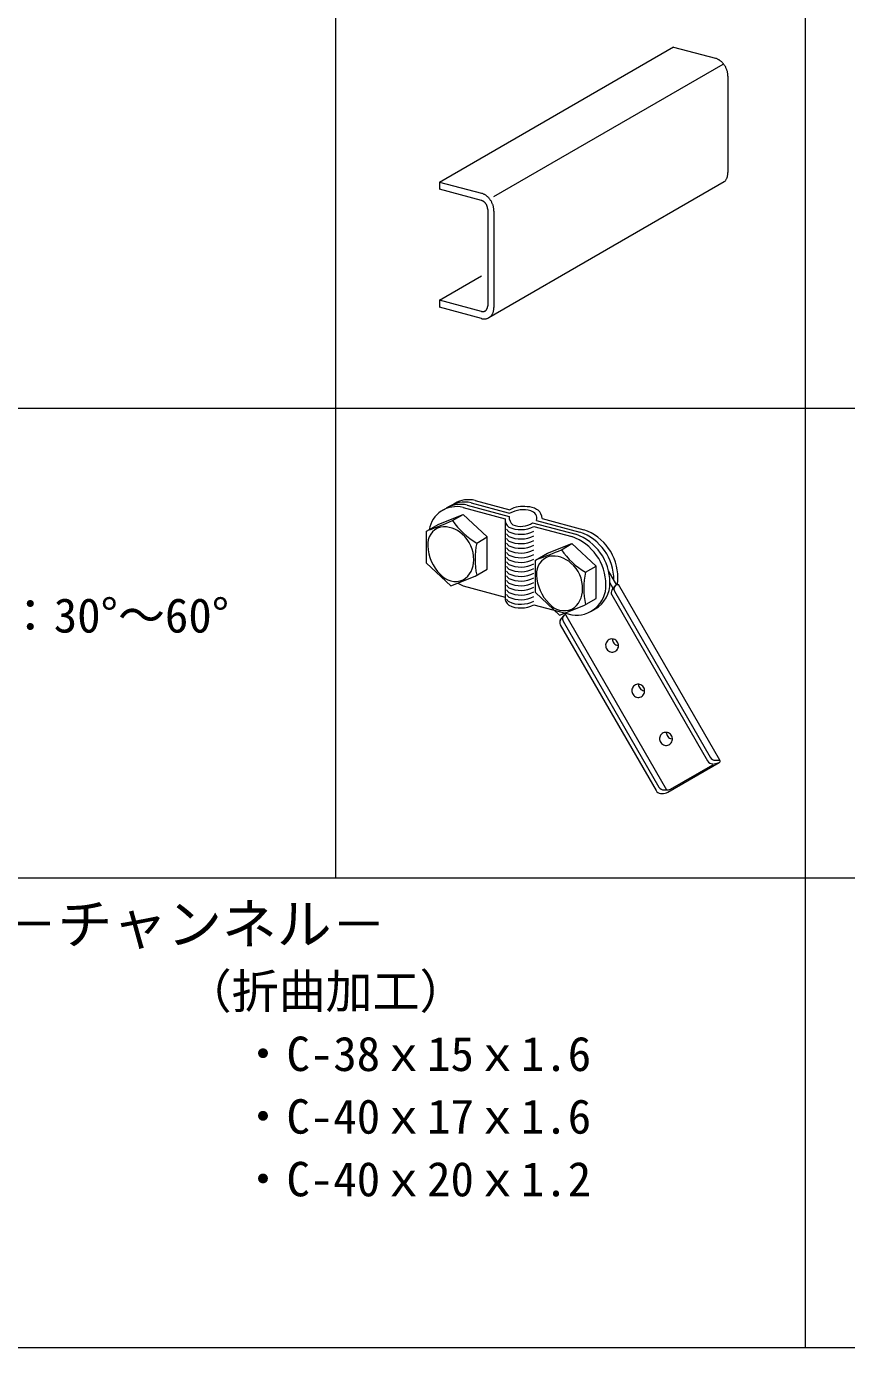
# Model space of a CAD drawing. Units: millimetres on the paper, enlarged 40 times. Extents: x -7800 to 7800, y -5387 to 5300.
# Drawn here: x -6145 to -5097, y 2060 to 3747 of the extents above; entities that cross this region are included whole.
import ezdxf
from ezdxf.enums import TextEntityAlignment as Align

# ---------------------------------------------------------------- set-up
doc = ezdxf.new("R2010")
doc.units = ezdxf.units.MM
doc.header["$LTSCALE"] = 40
for name, color, linetype, lineweight in [('0-2_野縁受け', 3, 'Continuous', 18), ('0-B_補強金具・金具・その他', 3, 'Continuous', 18), ('F-3_野縁', 3, 'Continuous', 18)]:
    doc.layers.add(name, color=color, linetype=linetype, lineweight=lineweight)
doc.layers.add('0-6_文字', color=7, linetype='Continuous')
doc.styles.add('ＭＳ ゴシック', font='')
doc.styles.get('ＭＳ ゴシック').set_extended_font_data('MS Gothic')

msp = doc.modelspace()

# ---------------------------------------------------------------- linework, layer by layer
at = {"layer": '0-2_野縁受け'}
for p, q in [((-5617.08, 3548.64), (-5318.2, 3721.2)), ((-5318.09, 3721), (-5264.54, 3706.65)), ((-5547.53, 3530), (-5254.81, 3699.01)), ((-5248.54, 3683.97), (-5248.54, 3560.75)), ((-5617.08, 3548.64), (-5617.08, 3539.44)), ((-5617.08, 3548.64), (-5563.53, 3534.29)), ((-5253.23, 3549.01), (-5554.22, 3375.24)), ((-5563.53, 3525.09), (-5617.08, 3539.44)), ((-5555.53, 3513.75), (-5555.53, 3390.54)), ((-5547.53, 3511.61), (-5547.53, 3388.39)), ((-5617.08, 3397.84), (-5563.33, 3428.87)), ((-5617.08, 3397.84), (-5617.08, 3388.64)), ((-5563.52, 3383.49), (-5617.08, 3397.84)), ((-5563.51, 3374.29), (-5617.08, 3388.64))]:
    msp.add_line(p, q, dxfattribs=at)
for centre, radius, start, end in [((-5268.69, 3691.18), 16.02, 69.7339, 74.9668), ((-5269.13, 3690), 17.28, 64.7592, 69.73541), ((-5269.69, 3688.81), 18.59, 60.02267, 64.76123), ((-5270.36, 3687.65), 19.93, 55.50067, 60.02501), ((-5271.1, 3686.57), 21.24, 51.16721, 55.50316), ((-5271.88, 3685.6), 22.49, 46.99529, 51.16975), ((-5272.65, 3684.77), 23.62, 42.95775, 46.99782), ((-5273.36, 3684.11), 24.59, 39.0278, 42.96024), ((-5273.97, 3683.61), 25.38, 35.17917, 39.03023), ((-5274.43, 3683.29), 25.94, 31.38617, 35.18155), ((-5274.7, 3683.12), 26.25, 27.62357, 31.38852), ((-5274.75, 3683.1), 26.31, 23.86641, 27.6259), ((-5274.56, 3683.18), 26.11, 20.08977, 23.86874), ((-5274.13, 3683.33), 25.65, 16.26855, 20.09213), ((-5273.47, 3683.52), 24.96, 12.37733, 16.27097), ((-5272.59, 3683.72), 24.07, 8.39008, 12.37979), ((-5271.54, 3683.87), 23, 4.28024, 8.39259), ((-5270.34, 3683.96), 21.8, 0.02081, 4.28279), ((-5269.05, 3560.76), 20.51, 355.58469, 0.02333), ((-5261.11, 3557.93), 11.9, 311.44643, 317.82651), ((-5261.56, 3558.35), 12.52, 317.83067, 323.99939), ((-5262.21, 3558.81), 13.31, 324.00197, 329.92337), ((-5263.03, 3559.29), 14.27, 329.92445, 335.57913), ((-5264.02, 3559.74), 15.36, 335.57898, 340.96216), ((-5265.16, 3560.14), 16.56, 340.96106, 346.07968), ((-5266.41, 3560.45), 17.85, 346.07793, 350.94751), ((-5267.73, 3560.66), 19.18, 350.94533, 355.5871), ((-5567.69, 3518.81), 16.02, 69.7339, 74.9668), ((-5568.12, 3517.64), 17.28, 64.7592, 69.73541), ((-5568.68, 3516.45), 18.59, 60.02267, 64.76123), ((-5569.35, 3515.29), 19.93, 55.50067, 60.02501), ((-5570.09, 3514.21), 21.24, 51.16721, 55.50316), ((-5570.87, 3513.24), 22.49, 46.99529, 51.16975), ((-5571.64, 3512.41), 23.62, 42.95775, 46.99782), ((-5572.35, 3511.74), 24.59, 39.0278, 42.96024), ((-5572.96, 3511.25), 25.38, 35.17917, 39.03023), ((-5565.61, 3517.35), 8.01, 69.7339, 74.9668), ((-5565.82, 3516.76), 8.64, 64.7592, 69.73541), ((-5566.1, 3516.17), 9.3, 60.02267, 64.76123), ((-5566.44, 3515.59), 9.96, 55.50067, 60.02501), ((-5566.81, 3515.05), 10.62, 51.16721, 55.50316), ((-5567.2, 3514.56), 11.24, 46.99529, 51.16975), ((-5567.58, 3514.15), 11.81, 42.95775, 46.99782), ((-5567.94, 3513.82), 12.3, 39.0278, 42.96024), ((-5568.25, 3513.57), 12.69, 35.17917, 39.03023), ((-5568.47, 3513.41), 12.97, 31.38617, 35.18155), ((-5568.61, 3513.33), 13.13, 27.62357, 31.38852), ((-5568.63, 3513.31), 13.15, 23.86641, 27.6259), ((-5568.54, 3513.35), 13.05, 20.08977, 23.86874), ((-5568.33, 3513.43), 12.83, 16.26855, 20.09213), ((-5568, 3513.53), 12.48, 12.37733, 16.27097), ((-5567.56, 3513.62), 12.03, 8.39008, 12.37979), ((-5567.03, 3513.7), 11.5, 4.28024, 8.39259), ((-5566.43, 3513.74), 10.9, 0.02081, 4.28279), ((-5573.42, 3510.93), 25.94, 31.38617, 35.18155), ((-5573.69, 3510.76), 26.25, 27.62357, 31.38852), ((-5573.74, 3510.73), 26.31, 23.86641, 27.6259), ((-5573.55, 3510.81), 26.11, 20.08977, 23.86874), ((-5573.12, 3510.97), 25.65, 16.26855, 20.09213), ((-5572.46, 3511.16), 24.96, 12.37733, 16.27097), ((-5571.59, 3511.35), 24.07, 8.39008, 12.37979), ((-5570.53, 3511.51), 23, 4.28024, 8.39259), ((-5569.33, 3511.6), 21.8, 0.02081, 4.28279), ((-5561.6, 3390.67), 7.43, 254.96606, 260.46779), ((-5561.69, 3390.16), 6.92, 260.46814, 266.24089), ((-5561.72, 3389.72), 6.47, 266.2426, 272.27553), ((-5561.7, 3389.36), 6.11, 272.27881, 278.54541), ((-5561.66, 3389.09), 5.85, 278.55026, 285.00719), ((-5561.62, 3388.93), 5.67, 285.01338, 291.6015), ((-5561.59, 3388.85), 5.6, 291.60857, 298.2567), ((-5561.6, 3388.87), 5.62, 298.26396, 304.89513), ((-5561.67, 3388.97), 5.74, 304.90189, 311.44078), ((-5561.81, 3389.13), 5.95, 311.44643, 317.82651), ((-5562.04, 3389.34), 6.26, 317.83067, 323.99939), ((-5562.36, 3389.57), 6.66, 324.00197, 329.92337), ((-5562.78, 3389.81), 7.13, 329.92445, 335.57913), ((-5563.27, 3390.03), 7.68, 335.57898, 340.96216), ((-5563.84, 3390.23), 8.28, 340.96106, 346.07968), ((-5564.47, 3390.39), 8.93, 346.07793, 350.94751), ((-5565.12, 3390.49), 9.59, 350.94533, 355.5871), ((-5565.79, 3390.54), 10.26, 355.58469, 0.02333), ((-5559.65, 3385.02), 11.19, 291.60857, 298.2567), ((-5559.67, 3385.05), 11.23, 298.26396, 304.89513), ((-5559.81, 3385.25), 11.47, 304.90189, 311.44078), ((-5560.1, 3385.57), 11.9, 311.44643, 317.82651), ((-5560.56, 3385.99), 12.52, 317.83067, 323.99939), ((-5561.2, 3386.45), 13.31, 324.00197, 329.92337), ((-5562.02, 3386.93), 14.27, 329.92445, 335.57913), ((-5563.02, 3387.38), 15.36, 335.57898, 340.96216), ((-5564.16, 3387.77), 16.56, 340.96106, 346.07968), ((-5565.4, 3388.08), 17.85, 346.07793, 350.94751), ((-5566.72, 3388.29), 19.18, 350.94533, 355.5871), ((-5568.04, 3388.4), 20.51, 355.58469, 0.02333), ((-5559.67, 3388.65), 14.86, 254.96606, 260.46779), ((-5559.84, 3387.63), 13.83, 260.46814, 266.24089), ((-5559.9, 3386.74), 12.95, 266.2426, 272.27553), ((-5559.88, 3386.03), 12.23, 272.27881, 278.54541), ((-5559.8, 3385.5), 11.69, 278.55026, 285.00719), ((-5559.71, 3385.16), 11.35, 285.01338, 291.6015)]:
    msp.add_arc(centre, radius, start, end, dxfattribs=at)
at = {"layer": '0-B_補強金具・金具・その他'}
for p, q in [((-5576.82, 3138.93), (-5529.16, 3126.16)), ((-5571.69, 3141.89), (-5527.2, 3129.97)), ((-5613.2, 3129.35), (-5608.08, 3132.31)), ((-5602.95, 3135.27), (-5597.82, 3138.23)), ((-5600.52, 3116.34), (-5587.07, 3124.11)), ((-5587.07, 3133.01), (-5533.16, 3118.56)), ((-5581.94, 3135.97), (-5528.04, 3121.52)), ((-5529.16, 3126.16), (-5527.2, 3125.63)), ((-5633.61, 3102.86), (-5618.02, 3111.86)), ((-5533.16, 3118.56), (-5533.16, 3018.56)), ((-5498.13, 3113.51), (-5442.85, 3098.7)), ((-5496.64, 3108.78), (-5447.98, 3095.74)), ((-5493.01, 3116.47), (-5437.72, 3101.66)), ((-5486.07, 3118.95), (-5432.6, 3104.62)), ((-5633.61, 3061.74), (-5633.61, 3102.86)), ((-5569.57, 3087.51), (-5556.12, 3095.28)), ((-5556.12, 3054.16), (-5556.12, 3095.28)), ((-5494.51, 3065.59), (-5478.93, 3074.59)), ((-5461.43, 3079.07), (-5447.98, 3086.84)), ((-5494.51, 3024.47), (-5494.51, 3065.59)), ((-5430.48, 3050.24), (-5417.03, 3058.01)), ((-5417.03, 3016.89), (-5417.03, 3058.01)), ((-5571.71, 3045.16), (-5556.12, 3054.16)), ((-5390.69, 3033.96), (-5401.03, 3051.86)), ((-5587.07, 3033.01), (-5533.16, 3018.56)), ((-5586.29, 3032.52), (-5586.06, 3032.74)), ((-5395.03, 3029.59), (-5399.38, 3037.14)), ((-5397.01, 3021.28), (-5274.64, 2809.32)), ((-5396.58, 3027.59), (-5393, 3032.2)), ((-5393.43, 3025.88), (-5271.06, 2813.93)), ((-5388.52, 3034.39), (-5388.45, 3034.39)), ((-5496.64, 3008.78), (-5447.98, 2995.74)), ((-5432.62, 3007.89), (-5417.03, 3016.89)), ((-5462.35, 2989.62), (-5458.77, 2994.22)), ((-5459.21, 2987.91), (-5336.83, 2775.95)), ((-5457.38, 2998.26), (-5326.85, 2772.17)), ((-5423.42, 3000.39), (-5418.29, 3003.35)), ((-5462.79, 2983.3), (-5340.42, 2771.35)), ((-5325.21, 2769.33), (-5259.73, 2807.13)), ((-5321.9, 2773.08), (-5267.8, 2804.31)), ((-5268.09, 2805.54), (-5267.61, 2805.54)), ((-5265.67, 2805.54), (-5259.53, 2807.19)), ((-5330.29, 2772.17), (-5326.85, 2772.17))]:
    msp.add_line(p, q, dxfattribs=at)
for points in [[(-5618.02, 3111.86), (-5587.07, 3124.11), (-5556.12, 3095.28)], [(-5478.93, 3074.59), (-5447.98, 3086.84), (-5417.03, 3058.01)], [(-5633.61, 3061.74), (-5602.66, 3032.91), (-5571.71, 3045.16)], [(-5494.51, 3024.47), (-5463.57, 2995.64), (-5432.62, 3007.89)], [(-5264.51, 2810.15), (-5258.98, 2810.15), (-5388.47, 3034.42)], [(-5396.19, 2965.01), (-5396.04, 2963.55), (-5395.65, 2962.14), (-5395.03, 2960.82), (-5394.19, 2959.62), (-5393.16, 2958.58), (-5391.98, 2957.74), (-5390.67, 2957.12), (-5389.28, 2956.73), (-5388.35, 2956.61)], [(-5396.19, 2965.01), (-5396.04, 2963.55), (-5395.65, 2962.14), (-5395.03, 2960.82), (-5394.19, 2959.62), (-5393.16, 2958.58), (-5391.98, 2957.74), (-5390.67, 2957.12), (-5389.28, 2956.73), (-5388.35, 2956.61)], [(-5362.78, 2907.14), (-5362.63, 2905.68), (-5362.24, 2904.27), (-5361.62, 2902.95), (-5360.78, 2901.75), (-5359.75, 2900.71), (-5358.57, 2899.87), (-5357.26, 2899.25), (-5355.87, 2898.86), (-5354.94, 2898.74)], [(-5362.78, 2907.14), (-5362.63, 2905.68), (-5362.24, 2904.27), (-5361.62, 2902.95), (-5360.78, 2901.75), (-5359.75, 2900.71), (-5358.57, 2899.87), (-5357.26, 2899.25), (-5355.87, 2898.86), (-5354.94, 2898.74)], [(-5327.33, 2845.75), (-5327.19, 2844.3), (-5326.8, 2842.89), (-5326.18, 2841.56), (-5325.34, 2840.36), (-5324.31, 2839.33), (-5323.12, 2838.48), (-5321.82, 2837.86), (-5320.43, 2837.47), (-5319.5, 2837.36)], [(-5327.33, 2845.75), (-5327.19, 2844.3), (-5326.8, 2842.89), (-5326.18, 2841.56), (-5325.34, 2840.36), (-5324.31, 2839.33), (-5323.12, 2838.48), (-5321.82, 2837.86), (-5320.43, 2837.47), (-5319.5, 2837.36)]]:
    msp.add_lwpolyline(points, dxfattribs=at)
for points in [[(-5392.99, 2949.07), (-5391.76, 2949.79), (-5390.67, 2950.72), (-5389.77, 2951.84), (-5389.07, 2953.1), (-5388.6, 2954.46), (-5388.37, 2955.9), (-5388.39, 2957.36), (-5388.66, 2958.79), (-5389.18, 2960.16), (-5389.91, 2961.43), (-5390.85, 2962.55), (-5391.96, 2963.49), (-5393.22, 2964.23), (-5394.57, 2964.73), (-5395.99, 2964.99), (-5397.42, 2965), (-5398.83, 2964.75), (-5400.17, 2964.26), (-5401.4, 2963.54), (-5402.48, 2962.6), (-5403.39, 2961.49), (-5404.09, 2960.23), (-5404.56, 2958.86), (-5404.79, 2957.43), (-5404.76, 2955.97), (-5404.49, 2954.54), (-5403.98, 2953.16), (-5403.25, 2951.9), (-5402.31, 2950.78), (-5401.2, 2949.84), (-5399.94, 2949.1), (-5398.59, 2948.6), (-5397.17, 2948.34), (-5395.74, 2948.33), (-5394.33, 2948.58)], [(-5359.58, 2891.2), (-5358.35, 2891.92), (-5357.26, 2892.85), (-5356.36, 2893.97), (-5355.66, 2895.23), (-5355.19, 2896.59), (-5354.96, 2898.03), (-5354.98, 2899.48), (-5355.25, 2900.92), (-5355.76, 2902.29), (-5356.5, 2903.56), (-5357.44, 2904.68), (-5358.55, 2905.62), (-5359.8, 2906.36), (-5361.16, 2906.86), (-5362.58, 2907.12), (-5364.01, 2907.13), (-5365.42, 2906.88), (-5366.76, 2906.39), (-5367.99, 2905.66), (-5369.07, 2904.73), (-5369.98, 2903.62), (-5370.68, 2902.36), (-5371.15, 2900.99), (-5371.37, 2899.56), (-5371.35, 2898.1), (-5371.08, 2896.67), (-5370.57, 2895.29), (-5369.84, 2894.03), (-5368.9, 2892.91), (-5367.79, 2891.97), (-5366.53, 2891.23), (-5365.18, 2890.73), (-5363.76, 2890.47), (-5362.33, 2890.46), (-5360.92, 2890.71)], [(-5324.14, 2829.81), (-5322.9, 2830.53), (-5321.82, 2831.47), (-5320.92, 2832.58), (-5320.22, 2833.84), (-5319.75, 2835.21), (-5319.52, 2836.64), (-5319.54, 2838.1), (-5319.81, 2839.53), (-5320.32, 2840.91), (-5321.06, 2842.17), (-5322, 2843.29), (-5323.11, 2844.23), (-5324.36, 2844.97), (-5325.72, 2845.47), (-5327.13, 2845.73), (-5328.57, 2845.74), (-5329.98, 2845.49), (-5331.32, 2845), (-5332.55, 2844.28), (-5333.63, 2843.35), (-5334.54, 2842.23), (-5335.23, 2840.97), (-5335.7, 2839.61), (-5335.93, 2838.17), (-5335.91, 2836.71), (-5335.64, 2835.28), (-5335.13, 2833.91), (-5334.39, 2832.64), (-5333.46, 2831.52), (-5332.34, 2830.58), (-5331.09, 2829.84), (-5329.73, 2829.34), (-5328.32, 2829.08), (-5326.88, 2829.07), (-5325.48, 2829.32)]]:
    msp.add_lwpolyline(points, close=True, dxfattribs=at)
for centre, radius, start, end in [((-5585.36, 3104.81), 35.18, 75.93842, 124.82709), ((-5580.24, 3107.77), 35.18, 75.93842, 119.99998), ((-5595.62, 3098.89), 35.18, 75.93842, 170.3681), ((-5590.49, 3101.85), 35.18, 75.93842, 120), ((-5510.29, 3099.91), 34.48, 81.16541, 119.36136), ((-5510.17, 3095.55), 34.48, 73.7143, 119.36136), ((-5505.4, 3110.44), 23.55, 58.35898, 89.01919), ((-5502, 3119.22), 9.4, 343.02415, 81.04227), ((-5506.45, 3101.31), 32.19, 61.56479, 65.31599), ((-5501.41, 3118.22), 15.36, 2.70815, 47.91028), ((-5609.74, 3086.14), 22.55, 105.66637, 185.55908), ((-5756.89, 3466.25), 383.26, 289.10199, 294.07927), ((-5611.17, 3074.8), 33.38, 46.57269, 98.011), ((-5521.28, 3170.38), 95.91, 214.28851, 239.76529), ((-5520.77, 3117.7), 12.43, 176.01091, 231.24638), ((-5520.77, 3111.73), 12.43, 210.75995, 231.24638), ((-5513.37, 3140.76), 36.1, 245.14149, 297.61575), ((-5515.64, 3120.66), 12.43, 176.01091, 231.24638), ((-5513.02, 3134.58), 25.8, 246.23344, 305.24619), ((-5614.26, 3067.55), 40.86, 357.677, 50.41843), ((-5520.77, 3105.76), 12.43, 210.75995, 231.24638), ((-5520.77, 3099.8), 12.43, 210.75995, 231.24638), ((-5513.37, 3134.79), 36.1, 245.14149, 297.61575), ((-5513.37, 3128.83), 36.1, 245.14149, 297.61575), ((-5513.37, 3122.86), 36.1, 245.14149, 297.61575), ((-5469.58, 3034.36), 65.07, 359.76488, 70.60977), ((-5464.45, 3037.32), 65.07, 359.76488, 70.60977), ((-5459.33, 3040.28), 65.07, 359.8703, 70.60977), ((-5454.2, 3043.24), 65.07, 359.76488, 70.60977), ((-5577.94, 3086.17), 54.28, 182.32848, 225.22083), ((-5471.99, 3066.95), 99.73, 168.10283, 191.89716), ((-5520.77, 3093.83), 12.43, 210.75995, 231.24638), ((-5520.77, 3087.86), 12.43, 210.75995, 231.24638), ((-5520.77, 3081.89), 12.43, 210.75995, 231.24638), ((-5513.37, 3116.89), 36.1, 245.14149, 297.61575), ((-5513.37, 3110.92), 36.1, 245.14149, 297.61575), ((-5513.37, 3104.95), 36.1, 245.14149, 297.61575), ((-5617.8, 3428.98), 383.26, 289.10199, 294.07927), ((-5382.18, 3133.11), 95.91, 214.28851, 239.76529), ((-5602.58, 3064.99), 29.16, 302.49821, 1.77756), ((-5520.77, 3075.92), 12.43, 210.75995, 231.24638), ((-5520.77, 3069.95), 12.43, 210.75995, 231.24638), ((-5520.77, 3063.98), 12.43, 210.75995, 231.24638), ((-5513.37, 3098.98), 36.1, 245.14149, 297.61575), ((-5513.37, 3093.02), 36.1, 245.14149, 297.61575), ((-5513.37, 3087.05), 36.1, 245.14149, 297.61575), ((-5470.64, 3048.87), 22.55, 105.66637, 185.55908), ((-5472.08, 3037.53), 33.38, 46.57269, 98.011), ((-5475.17, 3030.28), 40.86, 357.677, 50.41843), ((-5596.67, 3063.72), 25.28, 219.51717, 292.70407), ((-5520.77, 3058.02), 12.43, 210.75995, 231.24638), ((-5520.77, 3052.05), 12.43, 210.75995, 231.24638), ((-5520.77, 3046.08), 12.43, 210.75995, 231.24638), ((-5513.37, 3081.08), 36.1, 245.14149, 297.61575), ((-5513.37, 3075.11), 36.1, 245.14149, 297.61575), ((-5438.85, 3048.9), 54.28, 182.32848, 225.22083), ((-5332.89, 3029.68), 99.73, 168.10283, 191.89716), ((-5426.96, 3042.04), 37.84, 348.05783, 1.4138), ((-5556.57, 3100.66), 74.21, 239.93542, 245.73225), ((-5520.77, 3040.11), 12.43, 210.75995, 231.24638), ((-5520.77, 3034.14), 12.43, 210.75995, 231.24638), ((-5520.77, 3028.17), 12.43, 210.75995, 231.24638), ((-5513.37, 3069.14), 36.1, 245.14149, 297.61575), ((-5513.37, 3063.17), 36.1, 245.14149, 297.61575), ((-5513.37, 3057.21), 36.1, 245.14149, 297.61575), ((-5442.34, 3033.16), 37.84, 261.43382, 1.4138), ((-5463.49, 3027.72), 29.16, 302.49821, 1.77756), ((-5437.21, 3036.12), 37.84, 300, 1.4138), ((-5392.1, 3024.11), 5.67, 142.12311, 210), ((-5388.52, 3028.72), 5.67, 90, 209.99998), ((-5520.77, 3017.7), 12.43, 176.01091, 231.24638), ((-5520.77, 3022.41), 12.43, 210.75995, 231.24638), ((-5513.37, 3051.24), 36.1, 245.14149, 297.61575), ((-5513.37, 3045.48), 36.1, 245.14149, 297.61575), ((-5513.37, 3040.76), 36.1, 245.14149, 297.61575), ((-5457.58, 3026.45), 25.28, 219.51717, 292.70407), ((-5457.88, 2986.14), 5.67, 142.12311, 210), ((-5454.29, 2990.74), 5.67, 108.92543, 209.99998), ((-5268.09, 2813.1), 7.56, 209.99998, 270), ((-5264.51, 2817.71), 7.56, 210, 270), ((-5267.97, 2804.97), 0.675, 284.52145, 58.40283), ((-5260.7, 2808.93), 2.1, 303.89775, 35.29265), ((-5333.87, 2775.13), 7.56, 209.99998, 263.40755), ((-5330.29, 2779.73), 7.56, 210, 270), ((-5334.07, 2792.73), 25.12, 268.47061, 286.22513), ((-5349.65, 2828.83), 64.32, 290.5748, 292.3373), ((-5328.02, 2792.56), 20.42, 273.29562, 287.43674)]:
    msp.add_arc(centre, radius, start, end, dxfattribs=at)
at = {"layer": 'F-3_野縁'}
for p, q in [((-5750, 5060), (-5750, 2660)), ((-5150, 5060), (-5150, 2660)), ((-7640, 3260), (-80, 3260)), ((-7640, 2660), (-80, 2660)), ((-5150, 2660), (-5150, 2060)), ((-5150, 2660), (-5150, 2060)), ((-7640, 2060), (-80, 2060))]:
    msp.add_line(p, q, dxfattribs=at)

# ---------------------------------------------------------------- texts
at = {"layer": '0-6_文字', "style": 'ＭＳ ゴシック'}
for s, height, p in [('※対応角度：30°～60°', 43.99, (-6470, 2960)), ('○斜め部材（ブレース） －チャンネル－', 51.32, (-6980, 2560)), ('（折曲加工）', 43.99, (-5942.65, 2480)), ('・C-38ｘ15ｘ1.6', 43.99, (-5872.65, 2400)), ('・C-40ｘ17ｘ1.6', 43.99, (-5872.65, 2320)), ('・C-40ｘ20ｘ1.2', 43.99, (-5872.65, 2240))]:
    msp.add_text(s, height=height, dxfattribs=at).set_placement(p, align=Align.BOTTOM_LEFT)

doc.saveas('drawing.dxf')
